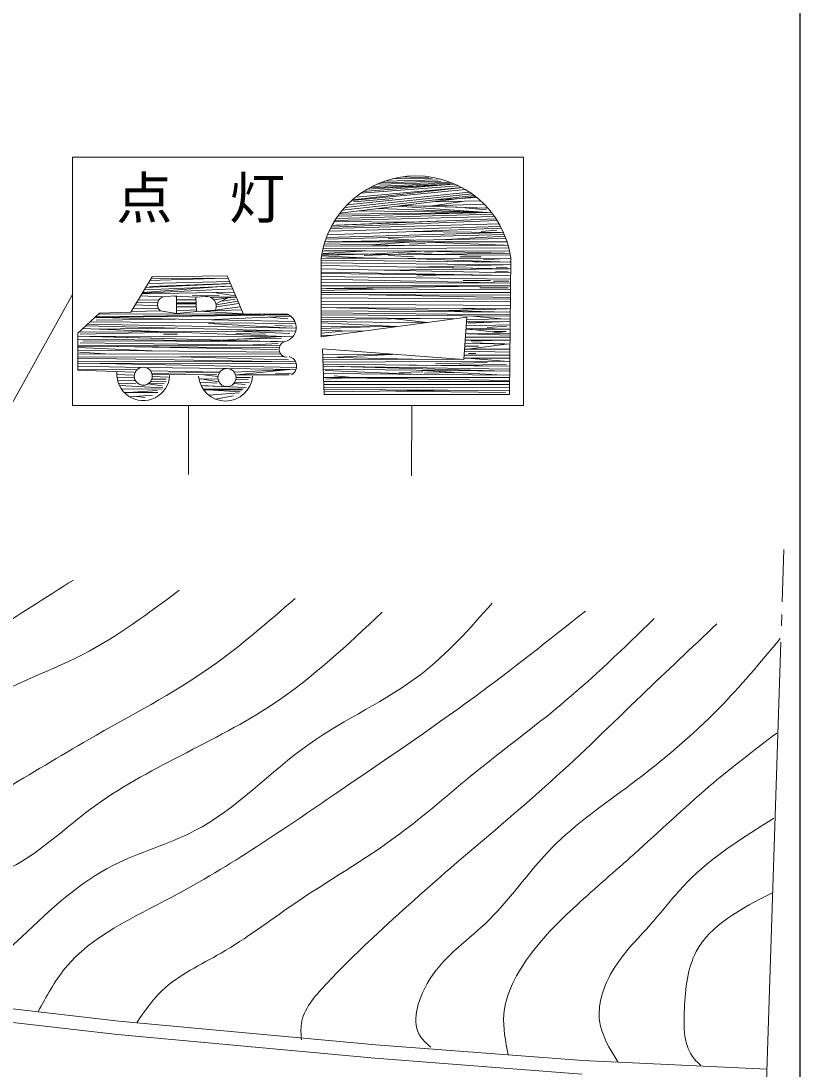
# Model space of a CAD drawing. Units: millimetres, scale not verified. Extents: x 40000 to 680000, y 20000 to 380000.
# Drawn here: x 544472 to 579000, y 271382 to 317852 of the extents above; entities that cross this region are included whole.
import ezdxf
from ezdxf.enums import TextEntityAlignment as Align

# ---------------------------------------------------------------- set-up
doc = ezdxf.new("R2010")
doc.units = ezdxf.units.MM
doc.header["$LTSCALE"] = 1000
for name, color, linetype, lineweight in [('M-BGD', 7, 'Continuous', 13), ('M-BMK-SRVR', 3, 'Continuous', 13), ('M-STR-STR1', 1, 'Continuous', 13), ('M-STR-STRC', 7, 'Continuous', 13), ('M-TTL-BAND', 7, 'Continuous', 25)]:
    doc.layers.add(name, color=color, linetype=linetype, lineweight=lineweight)
doc.styles.add('ＭＳ ゴシック', font='')
doc.styles.get('ＭＳ ゴシック').set_extended_font_data('MS Gothic')

msp = doc.modelspace()

# ---------------------------------------------------------------- linework, layer by layer
at = {"layer": 'M-BGD'}
for p, q in [((548744, 272907), (539158, 274026)), ((560156, 271863), (548744, 272907)), ((569335, 271154), (560156, 271863))]:
    msp.add_line(p, q, dxfattribs=at)
for points, knots in [([(546802, 293065), (545570, 292278), (544337, 291490), (543089, 290727), (541753, 289911), (540400, 289123), (539100, 288252), (537392, 287107), (535778, 285819), (534241, 284446), (533659, 283927), (533088, 283396), (532560, 282825), (532472, 282729), (532385, 282633), (532296, 282537), (532207, 282442), (532116, 282348), (532039, 282244), (532005, 282199), (531973, 282152), (531942, 282105)], [0, 0, 0, 0, 1, 1, 1, 2, 2, 2, 3, 3, 3, 4, 4, 4, 5, 5, 5, 6, 6, 6, 7, 7, 7, 7]), ([(551479, 292607), (550108, 291578), (548738, 290549), (547215, 289765), (545527, 288895), (543651, 288325), (542126, 287243), (540739, 286259), (539642, 284850), (538229, 283850), (537044, 283011), (535635, 282460), (534608, 281467), (533952, 280832), (533451, 280018), (533004, 279210), (532996, 279195), (532988, 279180), (532980, 279165), (532913, 279045), (532847, 278924), (532780, 278804)], [0, 0, 0, 0, 1, 1, 1, 2, 2, 2, 3, 3, 3, 4, 4, 4, 5, 5, 5, 6, 6, 6, 7, 7, 7, 7]), ([(556625, 292252), (555419, 291197), (554214, 290143), (552911, 289226), (551193, 288016), (549306, 287044), (547479, 285994), (546186, 285251), (544924, 284469), (543628, 283724), (542078, 282835), (540482, 282000), (539089, 280905), (538125, 280147), (537259, 279266), (536407, 278360), (535741, 277653), (535084, 276931), (534619, 276091), (534495, 275867), (534385, 275635), (534275, 275403)], [0, 0, 0, 0, 1, 1, 1, 2, 2, 2, 3, 3, 3, 4, 4, 4, 5, 5, 5, 6, 6, 6, 7, 7, 7, 7]), ([(541502, 274356), (542502, 275323), (543502, 276289), (544522, 277260), (545774, 278452), (547056, 279651), (548579, 280423), (549729, 281006), (551016, 281346), (552155, 281936), (554027, 282906), (555498, 284552), (557244, 285787), (558841, 286918), (560667, 287705), (562195, 288882), (563366, 289784), (564362, 290915), (565359, 292045)], [0, 0, 0, 0, 1, 1, 1, 2, 2, 2, 3, 3, 3, 4, 4, 4, 5, 5, 5, 6, 6, 6, 6]), ([(560476, 291633), (558938, 290184), (557401, 288736), (555662, 287575), (553076, 285849), (550044, 284760), (547547, 282899), (546514, 282128), (545572, 281225), (544453, 280561), (543510, 280001), (542442, 279611), (541633, 278911), (541016, 278376), (540550, 277661), (540052, 276985), (539504, 276243), (538918, 275548), (538332, 274853)], [0, 0, 0, 0, 1, 1, 1, 2, 2, 2, 3, 3, 3, 4, 4, 4, 5, 5, 5, 6, 6, 6, 6]), ([(545232, 273921), (545598, 274599), (545963, 275277), (546435, 275854), (547610, 277291), (549444, 278095), (551157, 279002), (553769, 280386), (556100, 282011), (558471, 283631), (560511, 285026), (562580, 286417), (564582, 287890), (566249, 289118), (567869, 290402), (569489, 291686)], [0, 0, 0, 0, 1, 1, 1, 2, 2, 2, 3, 3, 3, 4, 4, 4, 5, 5, 5, 5]), ([(572542, 291358), (571197, 290053), (569852, 288748), (568417, 287550), (567175, 286514), (565866, 285558), (564609, 284536), (563471, 283610), (562376, 282629), (561198, 281759), (559696, 280649), (558058, 279720), (556518, 278665), (555467, 277946), (554461, 277169), (553345, 276524), (552440, 276001), (551462, 275564), (550727, 274858), (550297, 274444), (549949, 273937), (549602, 273431)], [0, 0, 0, 0, 1, 1, 1, 2, 2, 2, 3, 3, 3, 4, 4, 4, 5, 5, 5, 6, 6, 6, 7, 7, 7, 7]), ([(575318, 291120), (574200, 290066), (573083, 289012), (571974, 287946), (570648, 286671), (569336, 285379), (567974, 284148), (566524, 282836), (565018, 281593), (563529, 280309), (562274, 279227), (561032, 278115), (559852, 276996), (559212, 276388), (558591, 275779), (557953, 275097), (557479, 274589), (556997, 274042), (556903, 273400), (556868, 273165), (556885, 272919), (556903, 272672)], [0, 0, 0, 0, 1, 1, 1, 2, 2, 2, 3, 3, 3, 4, 4, 4, 5, 5, 5, 6, 6, 6, 7, 7, 7, 7]), ([(578118, 290464), (577241, 289411), (576364, 288358), (575409, 287380), (574216, 286159), (572902, 285056), (571530, 284026), (570322, 283120), (569069, 282271), (568014, 281198), (566957, 280122), (566100, 278822), (565024, 277804), (564155, 276981), (563143, 276342), (562479, 275177), (562043, 274413), (561757, 273422), (562196, 272793), (562311, 272629), (562476, 272489), (562640, 272349)], [0, 0, 0, 0, 1, 1, 1, 2, 2, 2, 3, 3, 3, 4, 4, 4, 5, 5, 5, 6, 6, 6, 7, 7, 7, 7]), ([(577967, 286280), (576951, 285506), (575936, 284731), (574964, 283905), (573832, 282942), (572759, 281910), (571651, 280915), (570805, 280156), (569939, 279418), (569105, 278652), (568300, 277913), (567525, 277147), (566883, 276228), (566370, 275494), (565942, 274662), (565873, 273804), (565825, 273213), (565948, 272610), (566070, 272008)], [0, 0, 0, 0, 1, 1, 1, 2, 2, 2, 3, 3, 3, 4, 4, 4, 5, 5, 5, 6, 6, 6, 6]), ([(577841, 282500), (576470, 281649), (575099, 280798), (573995, 279662), (573438, 279091), (572950, 278447), (572419, 277844), (571778, 277118), (571076, 276452), (570600, 275581), (570253, 274947), (570027, 274203), (570116, 273521), (570199, 272879), (570561, 272291), (570924, 271702)], [0, 0, 0, 0, 1, 1, 1, 2, 2, 2, 3, 3, 3, 4, 4, 4, 5, 5, 5, 5]), ([(577765, 279198), (576393, 278485), (575021, 277771), (574399, 276592), (574018, 275872), (573918, 274978), (573873, 274046), (573835, 273233), (573839, 272390), (574318, 271824), (574402, 271724), (574501, 271632), (574601, 271541)], [0, 0, 0, 0, 1, 1, 1, 2, 2, 2, 3, 3, 3, 4, 4, 4, 4])]:
    msp.add_open_spline(points, degree=3, knots=knots, dxfattribs=at)
at = {"layer": 'M-BMK-SRVR'}
for p, q in [((578211, 292092), (578288, 294424)), ((578175, 291030), (578192, 291542)), ((577385, 267111), (578152, 290309))]:
    msp.add_line(p, q, dxfattribs=at)
at = {"layer": 'M-STR-STR1'}
for p, q in [((548806, 273504), (539232, 274621)), ((560207, 272460), (548806, 273504)), ((569371, 271753), (560207, 272460)), ((577526, 271383), (569371, 271753))]:
    msp.add_line(p, q, dxfattribs=at)
at = {"layer": 'M-STR-STRC'}
for p, q in [((546751, 311817), (546751, 300802)), ((546751, 311817), (566741, 311807)), ((566741, 300802), (566741, 311807)), ((561315, 310934), (562548, 310897)), ((559159, 309915), (563940, 310454)), ((559311, 310044), (564024, 310462)), ((559539, 310216), (563867, 310544)), ((559644, 310287), (563650, 310616)), ((559807, 310389), (563651, 310616)), ((559924, 310456), (563707, 310619)), ((560020, 310508), (563604, 310663)), ((560237, 310613), (563445, 310687)), ((560376, 310672), (563086, 310747)), ((560591, 310753), (562966, 310807)), ((560928, 310854), (562697, 310867)), ((558617, 309336), (564626, 310062)), ((558718, 309461), (564557, 310115)), ((558827, 309587), (564454, 310191)), ((558930, 309697), (564343, 310268)), ((559130, 309890), (564169, 310378)), ((559213, 309832), (560970, 309981)), ((564663, 310032), (562694, 309906)), ((565121, 309354), (560331, 309543)), ((565151, 309354), (561167, 309644)), ((565160, 309556), (561344, 309666)), ((564999, 309727), (562218, 309640)), ((564844, 309875), (562692, 309828)), ((564132, 309860), (562728, 309656)), ((565062, 309558), (562938, 309620)), ((565110, 309475), (564157, 309564)), ((558255, 308784), (565524, 309082)), ((558389, 309012), (565457, 309179)), ((558444, 309095), (565378, 309288)), ((565269, 309355), (558515, 309200)), ((558584, 309293), (565326, 309355)), ((559458, 309438), (565091, 309353)), ((565115, 309356), (563442, 309478)), ((558056, 308373), (565768, 308663)), ((565725, 308746), (558126, 308531)), ((558184, 308651), (565663, 308857)), ((558215, 308711), (565570, 309010)), ((558357, 308960), (561712, 308926)), ((558422, 308791), (562848, 308972)), ((558513, 308795), (563237, 308988)), ((565557, 308581), (564872, 308522)), ((557941, 308064), (565970, 308201)), ((565899, 308379), (557979, 308174)), ((558009, 308254), (565856, 308479)), ((560743, 308205), (561882, 308131)), ((565720, 308475), (561889, 308517)), ((565925, 308317), (563027, 308151)), ((566131, 307648), (557829, 307654)), ((557850, 307748), (566097, 307790)), ((557861, 307535), (559805, 307653)), ((557880, 307862), (566066, 307906)), ((557912, 307974), (562159, 307885)), ((557928, 307654), (559738, 307653)), ((566017, 308064), (558058, 308066)), ((565898, 307905), (558180, 307864)), ((559945, 307513), (562219, 307651)), ((559974, 307931), (561889, 308065)), ((561685, 307956), (562400, 307986)), ((562094, 308065), (565893, 307905)), ((562351, 307651), (565903, 307551)), ((557772, 303848), (557772, 307348)), ((557772, 307337), (566185, 307306)), ((557772, 307247), (566184, 307157)), ((557786, 307437), (559945, 307329)), ((557792, 307468), (559871, 307514)), ((566168, 307462), (557803, 307531)), ((557928, 307471), (559871, 307514)), ((557970, 307336), (560244, 307328)), ((559689, 307449), (562698, 307569)), ((560761, 307449), (561864, 307390)), ((561614, 307323), (566104, 307158)), ((564970, 307311), (561859, 307322)), ((562150, 307321), (565769, 307308)), ((562150, 307200), (565769, 307162)), ((566151, 307555), (562338, 307493)), ((564872, 307390), (563919, 307390)), ((564965, 307267), (565702, 307308)), ((566186, 307348), (566119, 301290)), ((566182, 307037), (557772, 307127)), ((557772, 307008), (566180, 306858)), ((566178, 306678), (557772, 306858)), ((557772, 306709), (566177, 306559)), ((566108, 306860), (560244, 306805)), ((562015, 306932), (565836, 307041)), ((566076, 306860), (563564, 306905)), ((566064, 306764), (565498, 306735)), ((566034, 306913), (565527, 306943)), ((549348, 304936), (550290, 306507)), ((550165, 306340), (553515, 306449)), ((550165, 306206), (553717, 306298)), ((550290, 306507), (553611, 306551)), ((550299, 306429), (553653, 306450)), ((553611, 306551), (554328, 304846)), ((557772, 306649), (565750, 306567)), ((566175, 306409), (557772, 306529)), ((557772, 306409), (566173, 306229)), ((557772, 306260), (566049, 306232)), ((562016, 306530), (563156, 306593)), ((564068, 306347), (565289, 306347)), ((566093, 306318), (565408, 306318)), ((549836, 305751), (553918, 305822)), ((549856, 305783), (553856, 305968)), ((549876, 305816), (553556, 306088)), ((549986, 306027), (553600, 306200)), ((549986, 305938), (553801, 306098)), ((550165, 306072), (553756, 306206)), ((553022, 305807), (553981, 305671)), ((566172, 306110), (557772, 306110)), ((557772, 305991), (565868, 306110)), ((557772, 305901), (560723, 305973)), ((566169, 305811), (557772, 305811)), ((566170, 305931), (557998, 305994)), ((564813, 306020), (566064, 306020)), ((530165, 275819), (546751, 305727)), ((549608, 305369), (550530, 305355)), ((549679, 305488), (550585, 305478)), ((549781, 305659), (550765, 305614)), ((550851, 305632), (551359, 305662)), ((551277, 305657), (552263, 305604)), ((551359, 305662), (551359, 304884)), ((551359, 305491), (552232, 305489)), ((551359, 305357), (552239, 305356)), ((553255, 305692), (552064, 305662)), ((552646, 305632), (552227, 305602)), ((552227, 305602), (552257, 304973)), ((552855, 305606), (554011, 305601)), ((553022, 305489), (553874, 305601)), ((553116, 305313), (553616, 305567)), ((553126, 305263), (554082, 305433)), ((553129, 305177), (554129, 305319)), ((553970, 305513), (553404, 305424)), ((557772, 305721), (566168, 305691)), ((557772, 305572), (566166, 305512)), ((557772, 305422), (566164, 305392)), ((566166, 305598), (559885, 305714)), ((547957, 304891), (546992, 304016)), ((547932, 304869), (556152, 304846)), ((547957, 304891), (549348, 304936)), ((549367, 304969), (550664, 305000)), ((549454, 305113), (550570, 305091)), ((549545, 305264), (550524, 305223)), ((551359, 304884), (550641, 305003)), ((551359, 305312), (552241, 305311)), ((551359, 305178), (552247, 305177)), ((551359, 305000), (552254, 305042)), ((551374, 304881), (552260, 304974)), ((552257, 304973), (553095, 305033)), ((552352, 304980), (554320, 304866)), ((552438, 304986), (554246, 305043)), ((553070, 305032), (554191, 305173)), ((557772, 305299), (566162, 305239)), ((566161, 305090), (557772, 305150)), ((557772, 305000), (566159, 304940)), ((557772, 304910), (566158, 304820)), ((557861, 305149), (566037, 304941)), ((563156, 305111), (565769, 305093)), ((563290, 305111), (565904, 305092)), ((563422, 305008), (566038, 305091)), ((547418, 304402), (556669, 304235)), ((547531, 304505), (556648, 304432)), ((547745, 304699), (556340, 304827)), ((547787, 304737), (556152, 304846)), ((547795, 304700), (556283, 304826)), ((547796, 304700), (556611, 304534)), ((547804, 304590), (551320, 304634)), ((556437, 304761), (552711, 304607)), ((552779, 304441), (556471, 304238)), ((554328, 304846), (556303, 304846)), ((556293, 304650), (555486, 304722)), ((566157, 304761), (557772, 304821)), ((564234, 304723), (557772, 303848)), ((557772, 304701), (563662, 304645)), ((557772, 304611), (562429, 304657)), ((557772, 304521), (562342, 304467)), ((557772, 304462), (561121, 304301)), ((562492, 304487), (561022, 304643)), ((564099, 302838), (564234, 304723)), ((564217, 304490), (566155, 304521)), ((564219, 304520), (565837, 304516)), ((564226, 304609), (566156, 304641)), ((564295, 304452), (565702, 304516)), ((564362, 304774), (565903, 304637)), ((546992, 304016), (546992, 302371)), ((547041, 304061), (556378, 304111)), ((547089, 303964), (551382, 304047)), ((547206, 304211), (556516, 303845)), ((547346, 304338), (556650, 304104)), ((551289, 304232), (547655, 304193)), ((550783, 303964), (551408, 303964)), ((555310, 303964), (554000, 303994)), ((556383, 303994), (554029, 304098)), ((555727, 304352), (556502, 304322)), ((557772, 304312), (561004, 304285)), ((557772, 304222), (559946, 304294)), ((557772, 304133), (559621, 304098)), ((557772, 304013), (558869, 304112)), ((557772, 303923), (558212, 303907)), ((564181, 303980), (566149, 304013)), ((564194, 304160), (566151, 304193)), ((566108, 304192), (564199, 304226)), ((564207, 304339), (566153, 304372)), ((566148, 303923), (564252, 303981)), ((564362, 304184), (565837, 304008)), ((566004, 304322), (565140, 304262)), ((565974, 304084), (565408, 304084)), ((546992, 303883), (556139, 303625)), ((546992, 303882), (555978, 303867)), ((546992, 303748), (555842, 303633)), ((546992, 303480), (555960, 303464)), ((547080, 303880), (556060, 303627)), ((547089, 303577), (555787, 303464)), ((547208, 303667), (555520, 303637)), ((556022, 303865), (553425, 303701)), ((556025, 303786), (554062, 303741)), ((555876, 303547), (554476, 303481)), ((564152, 303570), (566143, 303525)), ((564161, 303703), (566145, 303703)), ((564171, 303835), (566147, 303833)), ((564241, 303568), (565984, 303529)), ((564284, 303306), (565983, 303529)), ((564429, 303648), (565769, 303703)), ((564496, 303581), (565902, 303531)), ((546992, 303436), (555922, 303355)), ((546992, 303257), (555939, 303171)), ((546992, 303078), (555984, 303086)), ((547000, 303369), (550276, 303226)), ((547059, 303160), (548430, 303080)), ((555847, 303279), (547924, 303427)), ((557907, 301290), (557840, 303309)), ((557840, 303309), (564099, 302838)), ((557847, 303077), (561114, 303063)), ((558161, 302934), (560888, 303064)), ((564113, 303033), (566138, 303033)), ((564126, 303217), (566139, 303167)), ((564133, 303306), (566141, 303301)), ((564157, 303428), (564753, 303428)), ((564306, 303101), (564634, 303101)), ((546992, 302944), (556121, 302973)), ((556420, 302743), (546992, 302900)), ((546992, 302765), (556643, 302743)), ((546992, 302676), (556676, 302650)), ((546992, 302542), (549768, 302481)), ((556685, 302492), (547238, 302675)), ((556323, 302832), (551468, 302958)), ((557852, 302941), (561826, 302850)), ((557855, 302855), (563971, 302848)), ((557859, 302720), (566135, 302765)), ((557862, 302632), (566133, 302541)), ((557865, 302544), (566131, 302408)), ((558061, 302541), (565971, 302320)), ((561681, 302590), (565969, 302543)), ((562847, 302654), (565140, 302713)), ((565974, 302624), (562876, 302577)), ((564104, 302903), (566136, 302899)), ((564228, 302903), (565904, 302764)), ((564295, 302902), (565837, 302900)), ((546992, 302408), (549609, 302383)), ((546992, 302371), (549475, 302281)), ((548724, 302176), (549442, 302147)), ((550012, 302484), (553566, 302440)), ((550211, 302345), (553280, 302278)), ((550274, 302226), (553276, 302273)), ((550283, 302191), (553154, 302161)), ((550293, 302089), (550991, 302058)), ((552578, 302167), (553203, 302084)), ((553612, 302442), (556660, 302396)), ((553922, 302283), (556355, 302401)), ((554030, 302161), (556384, 302401)), ((554052, 302161), (556355, 302161)), ((556442, 302237), (555757, 302207)), ((556234, 302161), (555906, 302161)), ((557870, 302406), (566130, 302318)), ((557876, 302227), (566128, 302140)), ((557961, 302356), (562161, 302182)), ((558349, 302118), (559183, 302050)), ((561238, 302267), (562281, 302296)), ((562218, 302360), (565836, 302143)), ((562284, 302359), (563556, 302280)), ((562351, 302240), (563690, 302272)), ((548732, 302051), (549472, 302028)), ((548762, 301895), (549562, 301909)), ((548794, 301792), (549562, 301760)), ((548840, 301682), (550753, 301581)), ((550107, 301763), (550723, 301671)), ((550127, 301760), (550813, 301790)), ((550212, 301860), (550902, 301850)), ((550271, 301970), (550902, 301969)), ((552361, 301988), (553166, 301969)), ((552400, 301833), (553166, 301790)), ((552451, 301986), (553225, 301850)), ((552455, 301691), (553374, 301641)), ((552627, 301681), (554454, 301593)), ((553906, 301781), (554409, 301727)), ((553928, 301809), (554588, 301816)), ((553991, 301943), (554543, 301950)), ((554003, 302040), (554633, 302039)), ((557882, 302050), (566127, 302050)), ((557888, 301873), (566125, 301872)), ((557892, 301736), (566124, 301739)), ((557896, 301608), (566122, 301604)), ((557991, 301969), (558916, 302034)), ((557995, 302050), (566125, 301905)), ((548921, 301542), (550723, 301522)), ((549056, 301375), (550544, 301373)), ((549234, 301375), (550515, 301462)), ((549300, 301184), (550306, 301254)), ((549587, 301204), (549979, 301164)), ((552547, 301528), (554320, 301548)), ((552569, 301497), (554275, 301503)), ((552756, 301498), (554186, 301414)), ((552794, 301260), (554141, 301369)), ((553089, 301086), (553873, 301235)), ((557900, 301515), (566121, 301469)), ((566119, 301290), (557907, 301290)), ((557961, 301403), (563979, 301481)), ((565944, 301373), (561089, 301443)), ((546751, 300802), (566741, 300802)), ((551898, 300802), (551899, 297740)), ((561790, 300802), (561785, 297686))]:
    msp.add_line(p, q, dxfattribs=at)
for centre in [(549894, 302102), (553603, 302042)]:
    msp.add_circle(centre, 400, dxfattribs=at)
for centre, radius, start, end in [((561979, 306735), 4251, 8.2939, 171.7059), ((550881, 305273), 360, 94.7635, 228.3664), ((552699, 305204), 431, 336.6147, 97.1249), ((556025, 304264), 645, 282.8608, 64.4586), ((556272, 303295), 356, 107.0453, 268.8696), ((556257, 302549), 431, 295.8042, 76.876), ((549893, 302192), 1169, 175.6204, 357.0438), ((553543, 302198), 1200, 184.5941, 355.4056)]:
    msp.add_arc(centre, radius, start, end, dxfattribs=at)
at = {"layer": 'M-TTL-BAND'}
msp.add_line((579000, 20000), (579000, 370000), dxfattribs=at)

# ---------------------------------------------------------------- texts
at = {"layer": 'M-STR-STRC', "style": 'ＭＳ ゴシック'}
msp.add_text('点\u3000灯', height=1833, dxfattribs=at).set_placement((548687, 308537), align=Align.BOTTOM_LEFT)

doc.saveas('drawing.dxf')
